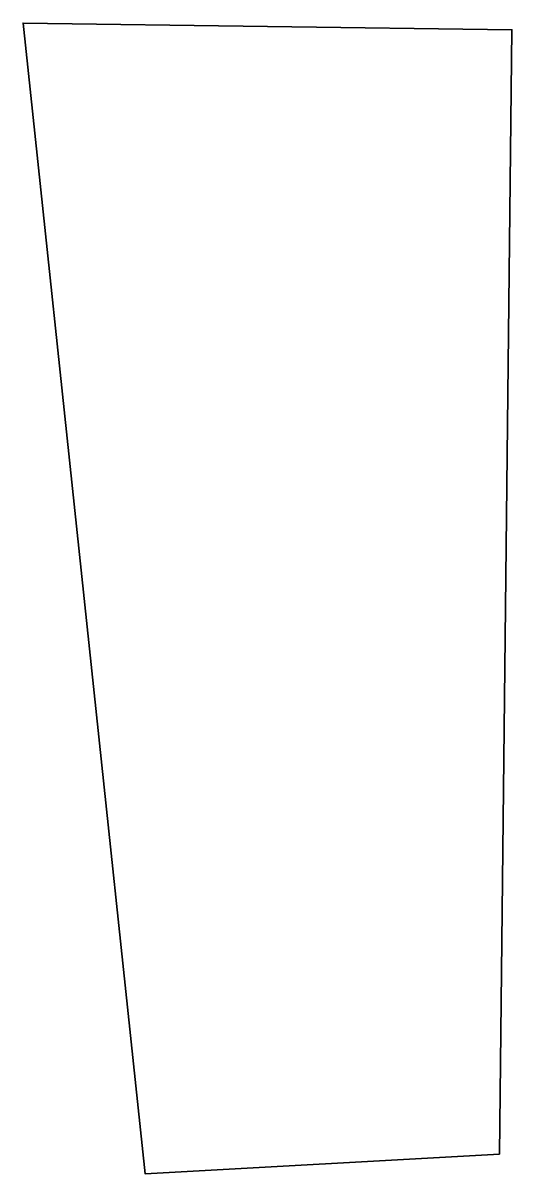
# Model space of a CAD drawing. Extents: x 0 to 1891, y -4449 to 0.
import ezdxf

# ---------------------------------------------------------------- set-up
doc = ezdxf.new("R2010")
doc.units = 0
doc.linetypes.add('Solid', pattern=[0])

msp = doc.modelspace()

# ---------------------------------------------------------------- linework, layer by layer
at = {"color": 0, "linetype": 'Solid', "lineweight": 35}
msp.add_lwpolyline([(1843, -4372), (473, -4449), (0, 0), (1891, -26), (1843, -4372)], close=True, dxfattribs=at)

doc.saveas('drawing.dxf')
